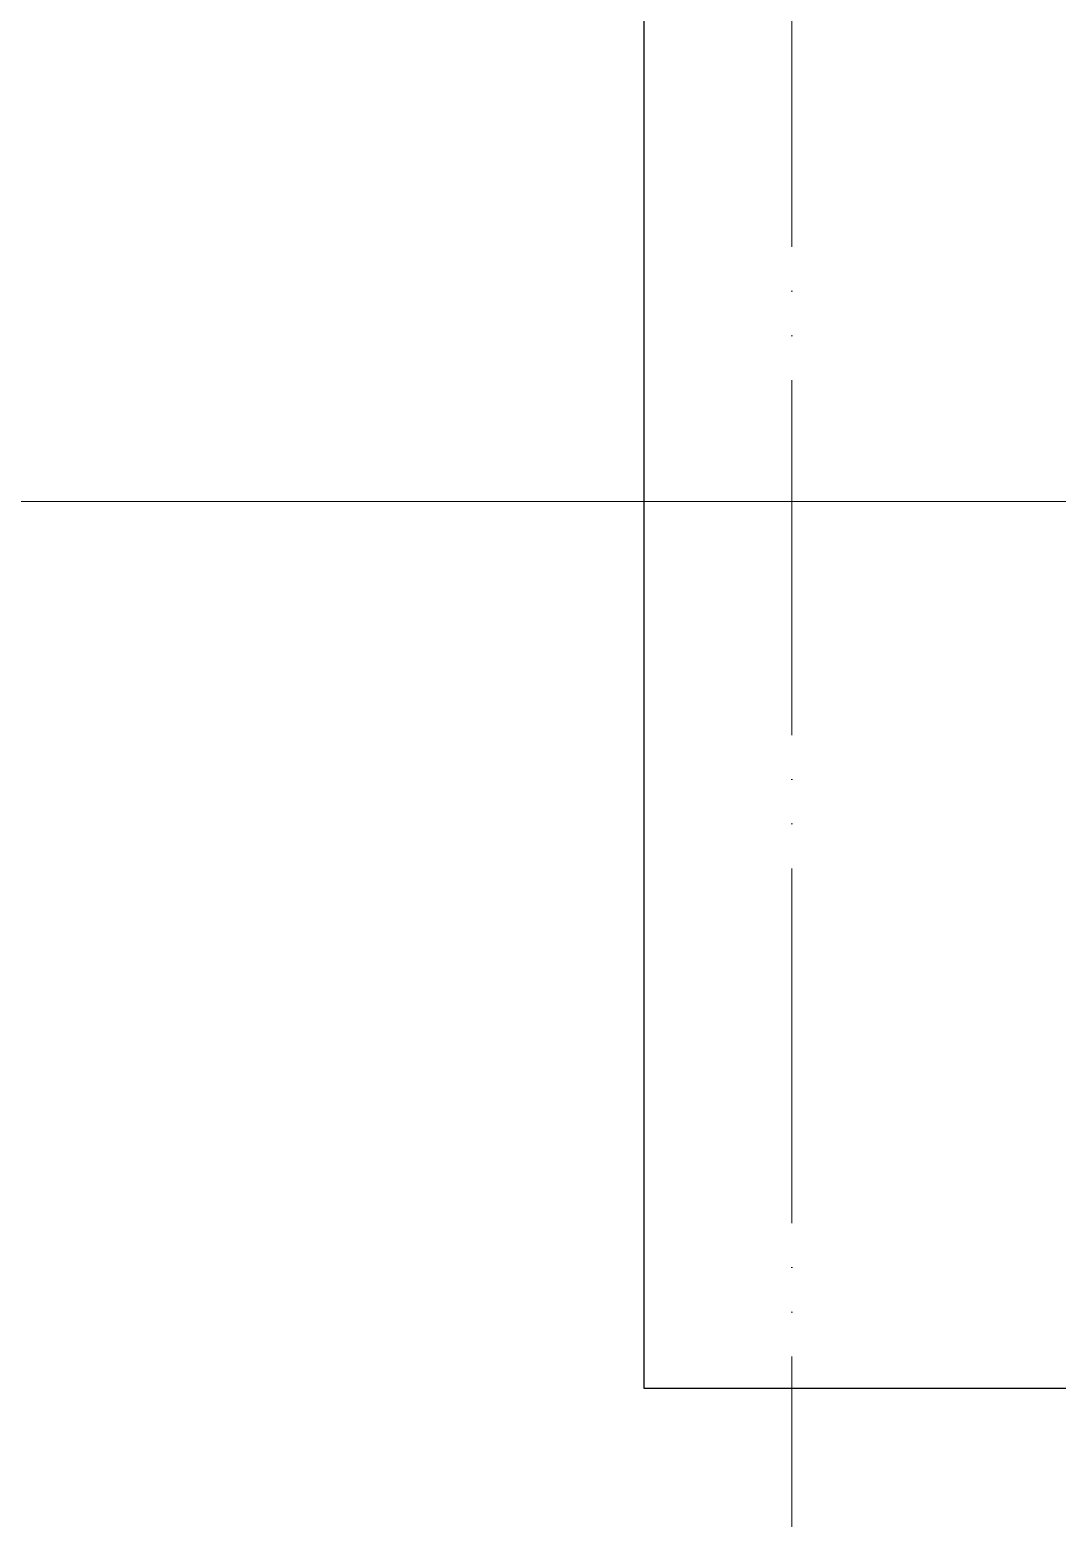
# Model space of a CAD drawing. Header units: millimetres. Extents: x 163705 to 1616509, y 81827 to 302547.
# Drawn here: x 213412 to 214107, y 142372 to 143379 of the extents above; entities that cross this region are included whole.
import ezdxf

# ---------------------------------------------------------------- set-up
doc = ezdxf.new("R2010")
doc.units = ezdxf.units.MM
doc.header["$LTSCALE"] = 10
doc.linetypes.add('ACAD_ISO05W100', pattern=[33, 24, -3, 0, -3, 0, -3])
doc.linetypes.add('CENTER2', pattern=[28.575, 19.05, -3.175, 3.175, -3.175])
for name, color, linetype, lineweight in [('1-中心线', 1, 'CENTER2', 0), ('1-双点线', 8, 'ACAD_ISO05W100', 0), ('1-建筑轮廓', 7, 'Continuous', 20), ('1-护栏', 4, 'Continuous', 18)]:
    doc.layers.add(name, color=color, linetype=linetype, lineweight=lineweight)

# ---------------------------------------------------------------- blocks, each defined once
blk = doc.blocks.new('G$C5C029050')
at = {"layer": '1-双点线'}
blk.add_line((32218.6, 77039.4), (32218.6, 45039.4), dxfattribs=at)
blk = doc.blocks.new('A$C2f6614b9')
at = {"layer": '1-护栏'}
blk.add_lwpolyline([(0, 450), (17263.8, 450), (17263.8, 7650), (0, 7650)], close=True, dxfattribs=at)
blk = doc.blocks.new('A$C7121566b')
at = {"layer": '1-中心线'}
blk.add_line((0, 2500.1), (52009.9, 2500.1), dxfattribs=at)

msp = doc.modelspace()

# ---------------------------------------------------------------- linework, layer by layer
msp.add_lwpolyline([(213827.833, 142459.632), (213827.833, 150859.632), (217527.839, 150859.632), (217527.839, 142459.632)], close=True)
at = {"layer": '1-中心线'}
msp.add_line((183311.682, 143059.632), (261938.108, 143059.632), dxfattribs=at)

# ---------------------------------------------------------------- block references
for name, p in [('A$C7121566b', (209928.183, 140559.499)), ('A$C2f6614b9', (200127.833, 142609.632))]:
    msp.add_blockref(name, p)
at = {"layer": '1-建筑轮廓'}
msp.add_blockref('G$C5C029050', (181709.24, 95820.209), dxfattribs=at)

doc.saveas('drawing.dxf')
